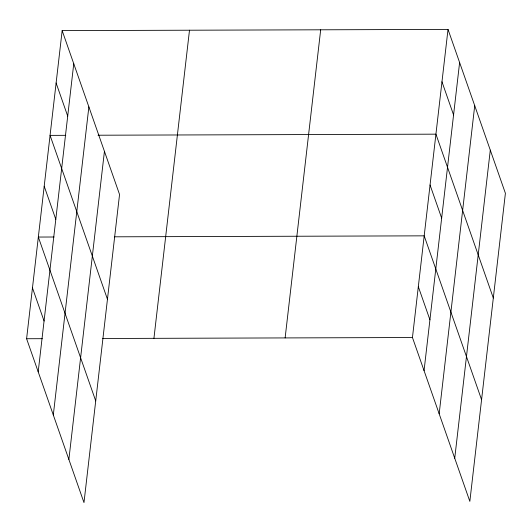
<?xml version="1.0" encoding="UTF-8"?>
<svg xmlns="http://www.w3.org/2000/svg" width="532" height="532" viewBox="0 0 532 532"><rect width="100%" height="100%" fill="white"/><g stroke="black" fill="none" stroke-linecap="round" stroke-linejoin="round"><path stroke-width="0.8" d="M62.158 30.617L119.547 194.479L83.983 502.6L26.6 338.731L62.158 30.617L448.017 29.4L505.4 193.269L469.842 501.383L412.453 337.521L448.017 29.4M38.198 371.855L73.755 63.74M53.306 415L88.871 106.885M68.874 459.455L104.432 151.334M153.934 338.332L189.492 30.218M285.125 337.92L320.683 29.799M424.057 370.644L459.615 62.523M439.166 413.79L474.724 105.669M454.734 458.238L490.291 150.124M65.782 135.328L50.068 135.374L107.451 299.243M98.028 135.221L435.927 134.164L493.31 298.026M54.045 237.006L38.337 237.053L95.72 400.922M114.4 236.813L424.19 235.842L481.573 399.705M26.6 338.731L42.307 338.685M102.669 338.492L412.453 337.521M441.972 81.782L453.57 114.905M430.056 185.003L441.66 218.127M418.325 286.682L429.923 319.805M56.113 82.992L67.71 116.116M44.203 186.213L55.8 219.337M32.465 287.892L44.07 321.015"/></g></svg>
